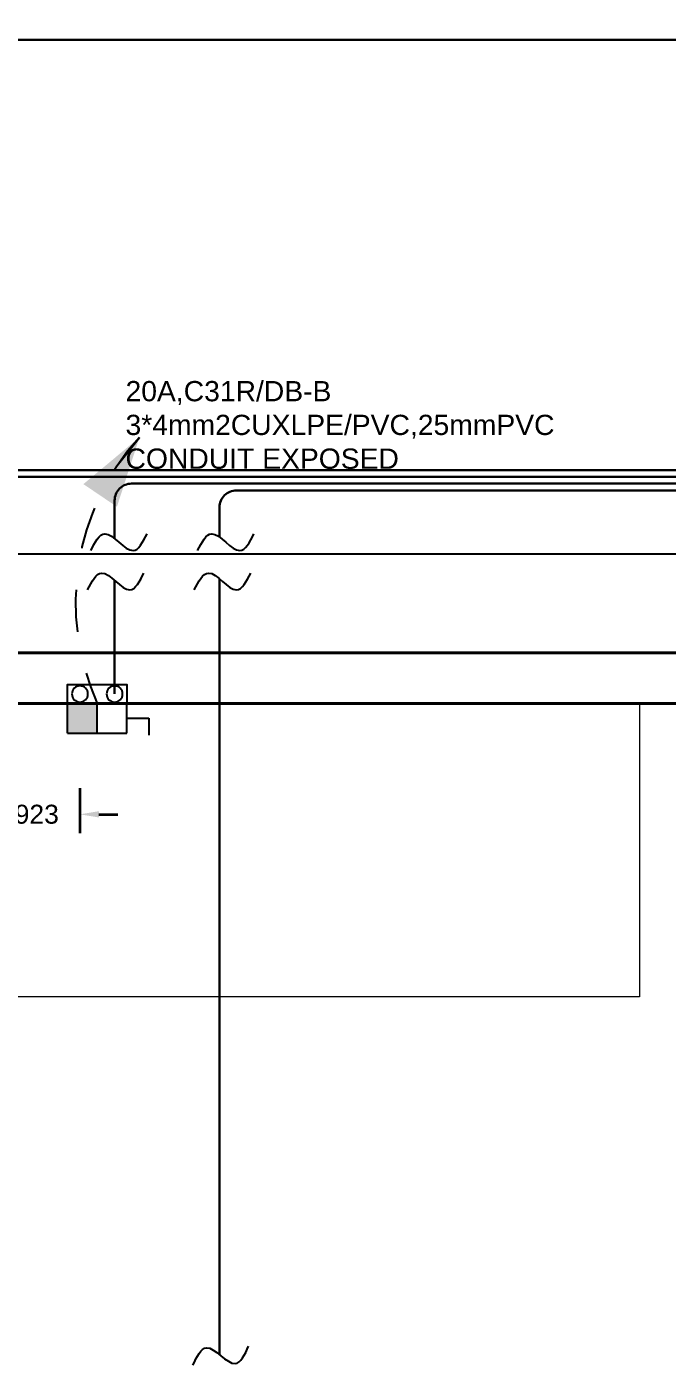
# Model space of a CAD drawing. Header units: inches. Extents: x 3955 to 4125, y 4886 to 4983.
# Drawn here: x 4018.37 to 4019.89, y 4927.934 to 4931.111 of the extents above; entities that cross this region are included whole.
import ezdxf

# ---------------------------------------------------------------- set-up
doc = ezdxf.new("R2010")
doc.units = ezdxf.units.IN
doc.header["$MEASUREMENT"] = 0
doc.linetypes.add('HIDDEN', pattern=[0.375, 0.25, -0.125])
doc.layers.get('0').update_dxf_attribs({"lineweight": 35})
doc.layers.get('Defpoints').update_dxf_attribs({"lineweight": 25})
for name, color, linetype, lineweight in [('DIM', 6, 'Continuous', 20), ('DIM IN', 12, 'Continuous', 15), ('Shop Drawing', 3, 'Continuous', 30), ('walls', 7, 'Continuous', 40)]:
    doc.layers.add(name, color=color, linetype=linetype, lineweight=lineweight)
for name, color, linetype in [('E-CUT', 30, 'Continuous'), ('E-LEADER', 30, 'Continuous'), ('E-POWER', 3, 'Continuous'), ('E-TEXT', 2, 'Continuous'), ('N Wiring', 255, 'Continuous')]:
    doc.layers.add(name, color=color, linetype=linetype)
doc.styles.get("Standard").update_dxf_attribs({"font": 'arial.ttf'})
doc.dimstyles.get("Standard").update_dxf_attribs({"dimtxt": 0.18, "dimasz": 0.18, "dimexe": 0.18, "dimexo": 0.0625, "dimgap": 0.09, "dimtad": 0, "dimtih": 1, "dimtoh": 1, "dimdec": 4, "dimzin": 0, "dimdsep": 46, "dimtxsty": 'Standard', "dimcen": 0.09, "dimadec": 0, "dimazin": 0, "dimtfac": 1, "dimtdec": 4, "dimtofl": 0, "dimtmove": 0, "dimatfit": 3, "dimfxl": 1, "dimtolj": 1, "dimtzin": 0, "dimarcsym": 0})

# ---------------------------------------------------------------- blocks, each defined once
blk = doc.blocks.new('DC1')
blk.add_hatch(color=256).paths.add_polyline_path([(0, 175), (-175, 175), (-175, 0), (0, 0)])
for p, q in [((-175, 175), (175, 175)), ((-175, 175), (-175, 0)), ((0, 175), (0, 0)), ((175, 175), (175, 0)), ((305, 87.5), (305, 187.5)), ((175, 87.5), (305, 87.5)), ((-175, 0), (175, 0))]:
    blk.add_line(p, q)
blk.add_lwpolyline([(175, 0), (-175, 0), (-175, -111.7), (175, -111.7)], close=True)
for centre in [(-102.3, -55.8), (102.3, -55.8)]:
    blk.add_circle(centre, 47.4)
blk = doc.blocks.new('*U9')
blk.add_line((233, 512.3), (309.4, 559.6))
blk.add_lwpolyline([(309.4, 559.6, 0, 96, 0), (174.8, 461.8, 96, 96, 0)], format="xyseb")
at = {"linetype": 'HIDDEN', "ltscale": 0.2}
blk.add_arc((581.3, 44), 583, 117.8068, 184.3237, dxfattribs=at)
blk = doc.blocks.new('*D354')
at = {"layer": 'Defpoints', "color": 0}
for p in [(3531.6372, 1331.8786, 0), (3531.9295, 1331.8786, 0), (3531.6372, 1331.5929)]:
    blk.add_point(p, dxfattribs=at)
at = {"layer": 'DIM', "color": 0, "lineweight": -2, "transparency": 16777216}
for p, q in [((3531.6372, 1331.6554), (3531.6372, 1331.5479)), ((3531.9295, 1331.6554), (3531.9295, 1331.5479)), ((3531.5922, 1331.5929), (3531.5472, 1331.5929)), ((3531.9745, 1331.5929), (3532.0195, 1331.5929))]:
    blk.add_line(p, q, dxfattribs=at)
at = {"layer": 'DIM', "color": 0, "transparency": 16777216}
for points in [[(3531.5922, 1331.6004), (3531.5922, 1331.5854), (3531.6372, 1331.5929)], [(3531.9745, 1331.6004), (3531.9745, 1331.5854), (3531.9295, 1331.5929)]]:
    blk.add_solid(points, dxfattribs=at)
at = {"layer": 'DIM', "color": 0, "transparency": 16777216, "insert": (3531.7833, 1331.5929), "char_height": 0.045, "attachment_point": 5}
blk.add_mtext('\\A1;0.2923', dxfattribs=at)
blk = doc.blocks.new('A$C606D7A20')
at = {"layer": 'DIM IN', "ltscale": 2.5}
for p, q in [((5.37876, -8.96045), (5.37876, -9.65676)), ((5.37876, -9.65676), (0.94559, -9.65676))]:
    blk.add_line(p, q, dxfattribs=at)
at = {"layer": 'E-CUT'}
for points in [[(4.0761, -8.5976), (4.10955, -8.55745), (4.17647, -8.5976), (4.20992, -8.55745)], [(4.32967, -8.5976, 0), (4.36312, -8.55745, 0), (4.43003, -8.5976, 0), (4.46349, -8.55745, 0)], [(4.06831, -8.69085), (4.10177, -8.6507), (4.16868, -8.69085), (4.20213, -8.6507)], [(4.32188, -8.69085, 0), (4.35533, -8.6507, 0), (4.42225, -8.69085, 0), (4.4557, -8.6507, 0)], [(4.31872, -10.5312), (4.35059, -10.48978), (4.41901, -10.52729), (4.45088, -10.48588)]]:
    blk.add_spline(points, degree=3, dxfattribs=at)
at = {"layer": 'N Wiring'}
blk.add_lwpolyline([(0.24033, -6.51027), (3.71806, -6.51027, -0.4142136), (3.75806, -6.55027), (3.75806, -8.85007), (3.83771, -8.85007), (3.83771, -8.64507, -0.4142136), (3.87771, -8.60507), (6.25774, -8.60507, -0.4142136), (6.29774, -8.64507), (6.29774, -8.85007)], format="xyb", dxfattribs=at)
at = {"layer": 'Shop Drawing', "color": 6}
blk.add_lwpolyline([(10.6938, -7.38515), (3.81672, -7.38515)], dxfattribs=at)
at = {"layer": 'Shop Drawing'}
for points in [[(9.79112, -8.40639), (3.82916, -8.40639)], [(3.81899, -8.42246), (9.79995, -8.42246)], [(4.13269, -8.66857), (4.13269, -8.93788)], [(4.38185, -8.66479), (4.38185, -10.50617)]]:
    blk.add_lwpolyline(points, dxfattribs=at)
for points in [[(9.79301, -8.43853), (4.17269, -8.43853, 0.4142136), (4.13269, -8.47853), (4.13269, -8.56876)], [(9.77988, -8.4546), (4.42185, -8.4546, 0.4142136), (4.38185, -8.4946), (4.38185, -8.56536)]]:
    blk.add_lwpolyline(points, format="xyb", dxfattribs=at)
at = {"layer": 'walls', "ltscale": 2.5}
for p, q in [((6.85757, -8.84045), (2.49745, -8.84045)), ((6.85757, -8.96045), (2.49745, -8.96045))]:
    blk.add_line(p, q, dxfattribs=at)
at = {"layer": 'E-LEADER', "xscale": 0.001, "yscale": 0.001, "zscale": 0.001, "rotation": 19.94119348227059}
blk.add_blockref('*U9', (4.09153, -8.96034), dxfattribs=at)
at = {"layer": 'E-POWER', "xscale": -0.0004022874689625001, "yscale": 0.0004022874689625001, "zscale": 0.0004022874689625001, "rotation": 180}
blk.add_blockref('DC1', (4.09153, -8.96034), dxfattribs=at)
at = {"layer": 'E-TEXT', "insert": (4.1586, -8.195, 0), "char_height": 0.0480602, "attachment_point": 1}
blk.add_mtext_dynamic_manual_height_columns('20A,C31R/DB-B\\P3*4mm2CUXLPE/PVC,25mmPVC CONDUIT EXPOSED', width=0.8333528, gutter_width=12.5, heights=[0.22794], dxfattribs=at)
at = {"layer": 'DIM'}
dim = blk.add_linear_dim(base=(3.75806, -9.22359, 0), p1=(4.05037, -8.93788), p2=(3.75806, -8.93788), dimstyle='Standard', dxfattribs=at)
dim.commit()
dim.dimension.update_dxf_attribs({"geometry": '*D354', "text_midpoint": (3.90422, -9.22359, 0), "insert": (-3527.87912, -1340.81648)})

msp = doc.modelspace()

# ---------------------------------------------------------------- block references
msp.add_blockref('A$C606D7A20', (4014.4456, 4938.4649))

doc.saveas('drawing.dxf')
